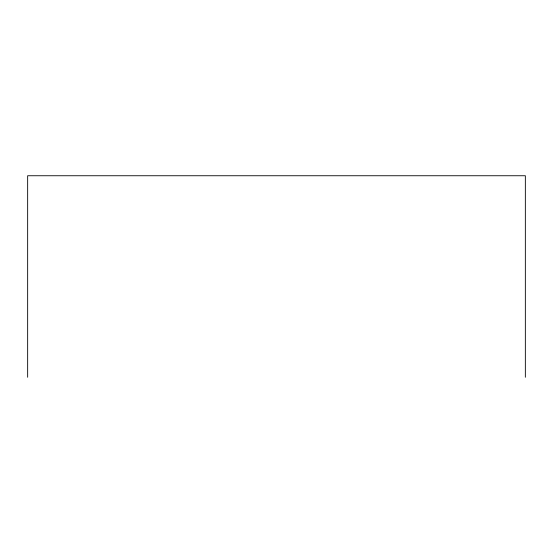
<?xml version="1.0" encoding="UTF-8"?>
<svg xmlns="http://www.w3.org/2000/svg" width="553" height="553" viewBox="0 0 553 553"><rect width="100%" height="100%" fill="white"/><g stroke="black" fill="none" stroke-linecap="round" stroke-linejoin="round"><path stroke-width="0.83" d="M525.35 377.257L525.35 175.743L27.65 175.743L27.65 377.257"/></g></svg>
